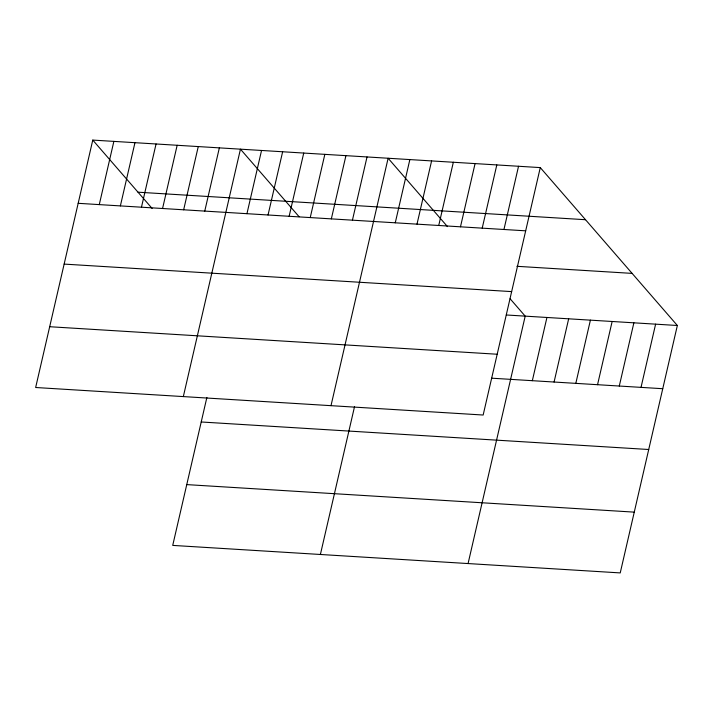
<?xml version="1.0" encoding="UTF-8"?>
<svg xmlns="http://www.w3.org/2000/svg" width="713" height="713" viewBox="0 0 713 713"><rect width="100%" height="100%" fill="white"/><g stroke="black" fill="none" stroke-linecap="round" stroke-linejoin="round"><path stroke-width="1.07" d="M92.77 140.087L35.65 387.507L483.156 415.028L540.276 167.6L92.77 140.087L152.127 208.454M99.276 204.604L113.866 141.388M120.372 205.905L134.962 142.68M141.468 207.198L156.058 143.981M162.564 208.499L177.163 145.274M183.66 209.791L198.259 146.575M204.756 211.093L219.354 147.867M183.33 396.588L240.45 149.169L299.095 216.725M246.948 213.686L261.546 150.461M206.877 397.453L172.724 545.4L620.23 572.913L677.35 325.493L540.276 167.6M268.043 214.978L282.642 151.762M289.139 216.28L303.738 153.063M310.235 217.581L324.834 154.356M331.34 218.873L345.93 155.657M352.436 220.174L367.026 156.949M331.001 405.67L388.122 158.25L447.479 226.618M395.269 222.804L409.859 159.587M320.395 554.473L354.557 406.535M416.998 224.14L431.597 160.924M438.736 225.477L453.334 162.261M460.473 226.814L475.072 163.598M482.211 228.151L496.809 164.935M503.948 229.488L518.538 166.263M468.076 563.555L525.196 316.135L510.116 298.765M532.335 380.697L546.933 317.472M554.072 382.034L568.671 318.809M575.81 383.371L590.409 320.146M597.547 384.708L612.146 321.483M619.285 386.045L633.875 322.82M641.023 387.373L655.612 324.157M138.001 192.189L585.516 219.711M78.172 203.312L525.686 230.825M516.916 266.305L632.119 273.391M64.143 264.095L511.649 291.608M506.319 314.977L677.35 325.493M49.687 326.723L497.193 354.236M491.729 378.193L662.751 388.71M201.218 421.98L648.723 449.502M186.753 484.608L634.258 512.13"/></g></svg>
